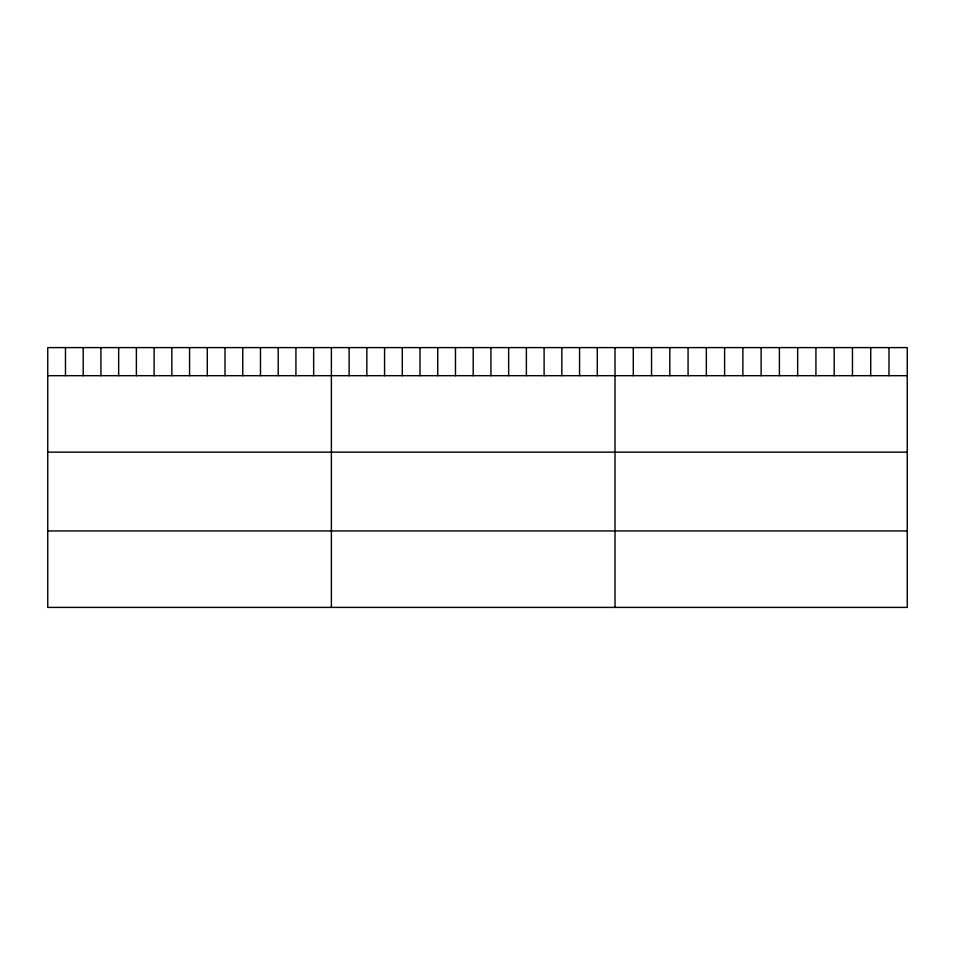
<?xml version="1.0" encoding="UTF-8"?>
<svg xmlns="http://www.w3.org/2000/svg" width="955" height="955" viewBox="0 0 955 955"><rect width="100%" height="100%" fill="white"/><g stroke="black" fill="none" stroke-linecap="round" stroke-linejoin="round"><path stroke-width="1.43" d="M907.25 375.685L907.25 607.404L47.75 607.404L47.75 347.596L907.25 347.596L907.25 375.685L47.75 375.685M47.75 452.157L907.25 452.157M47.75 530.944L907.25 530.944M888.986 347.596L888.986 375.685M870.721 347.596L870.721 375.685M852.457 347.596L852.457 375.685M834.192 347.596L834.192 375.685M815.928 347.596L815.928 375.685M797.664 347.596L797.664 375.685M779.399 347.596L779.399 375.685M761.135 347.596L761.135 375.685M742.871 347.596L742.871 375.685M724.606 347.596L724.606 375.685M706.342 347.596L706.342 375.685M688.077 347.596L688.077 375.685M669.813 347.596L669.813 375.685M651.549 347.596L651.549 375.685M633.284 347.596L633.284 375.685M615.02 347.596L615.02 607.404M597.293 347.596L597.293 375.685M579.566 347.596L579.566 375.685M561.838 347.596L561.838 375.685M544.111 347.596L544.111 375.685M526.384 347.596L526.384 375.685M508.657 347.596L508.657 375.685M490.93 347.596L490.93 375.685M473.202 347.596L473.202 375.685M455.475 347.596L455.475 375.685M437.748 347.596L437.748 375.685M420.021 347.596L420.021 375.685M402.294 347.596L402.294 375.685M384.567 347.596L384.567 375.685M366.839 347.596L366.839 375.685M349.112 347.596L349.112 375.685M331.385 347.596L331.385 607.404M313.658 347.596L313.658 375.685M295.931 347.596L295.931 375.685M278.203 347.596L278.203 375.685M260.476 347.596L260.476 375.685M242.749 347.596L242.749 375.685M225.022 347.596L225.022 375.685M207.295 347.596L207.295 375.685M189.568 347.596L189.568 375.685M171.84 347.596L171.84 375.685M154.113 347.596L154.113 375.685M136.386 347.596L136.386 375.685M118.659 347.596L118.659 375.685M100.932 347.596L100.932 375.685M83.204 347.596L83.204 375.685M65.477 347.596L65.477 375.685"/></g></svg>
